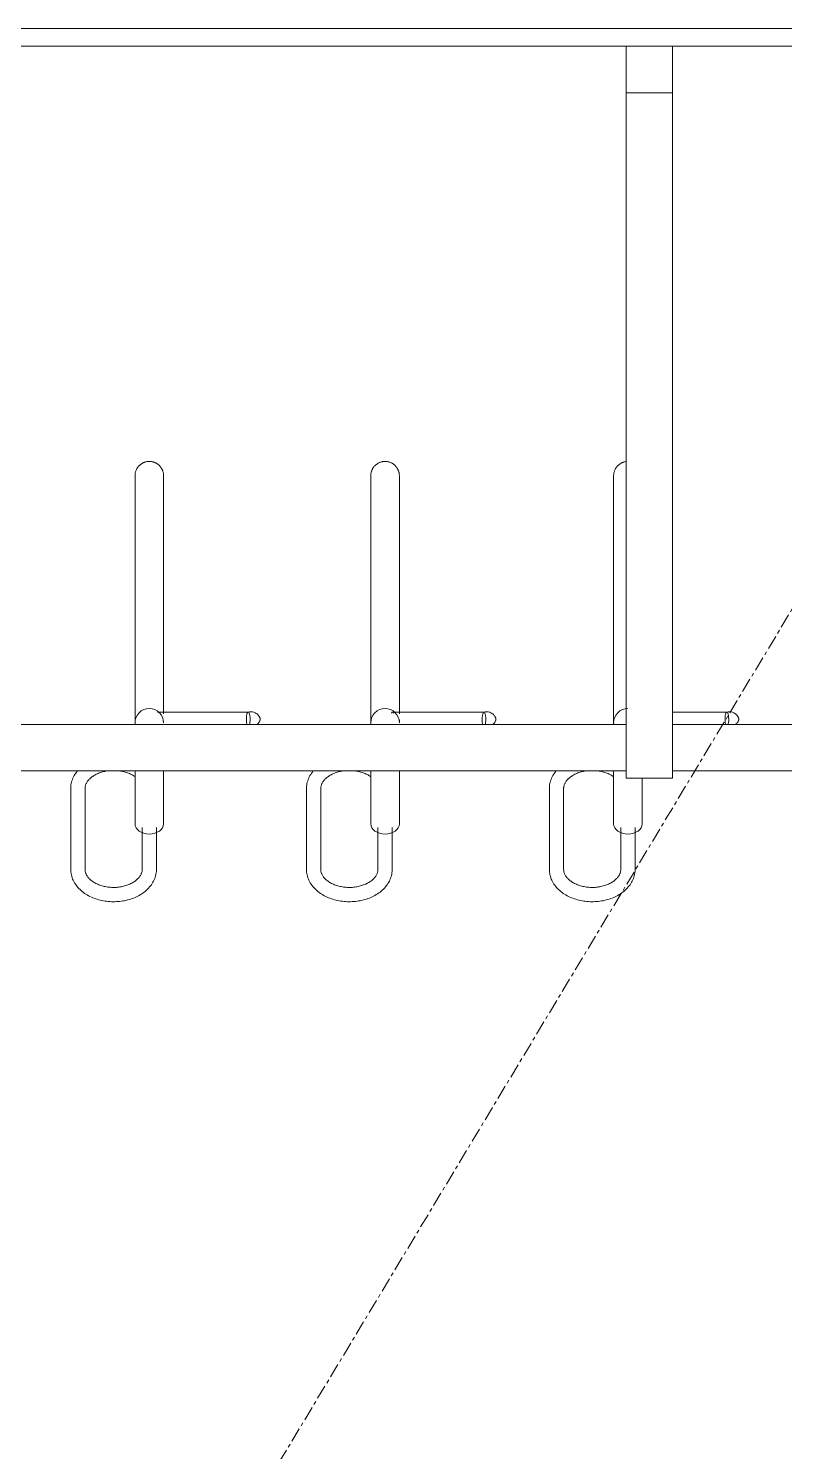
# Model space of a CAD drawing. Header units: inches. Extents: x 3268 to 7018, y 976 to 6708.
# Drawn here: x 4798.96 to 4825.42, y 3758.94 to 3808.77 of the extents above; entities that cross this region are included whole.
import ezdxf

# ---------------------------------------------------------------- set-up
doc = ezdxf.new("R2010")
doc.units = ezdxf.units.IN
doc.header["$MEASUREMENT"] = 0
doc.linetypes.add('Grid Line 1_2_', pattern=[0.875, 0.5, -0.125, 0.125, -0.125])
for name, color, linetype, lineweight in [('A-GENM', 13, 'Continuous', 9), ('A-WALL', 113, 'Continuous', 9), ('I-WALL', 2, 'Continuous', 9), ('S-GRID', 1, 'Continuous', 9)]:
    doc.layers.add(name, color=color, linetype=linetype, lineweight=lineweight)

# ---------------------------------------------------------------- blocks, each defined once
blk = doc.blocks.new('Bike File Wall - as Specified-6058706-Overall Retail Plan Opt 2')
at = {"layer": 'A-GENM'}
for p, q in [((4531.875, 3806.524), (4531.875, 3808.149)), ((4533.5, 3808.149), (4531.875, 3808.149)), ((4533.5, 3808.149), (4533.5, 3806.524)), ((4531.875, 3782.524), (4531.875, 3806.524)), ((4531.875, 3806.524), (4533.5, 3806.524)), ((4533.5, 3806.524), (4533.5, 3782.524)), ((4514.688, 3792.234), (4514.688, 3785.34)), ((4514.688, 3792.234), (4514.688, 3784.399)), ((4515.688, 3785.34), (4515.688, 3792.234)), ((4515.688, 3784.803), (4515.688, 3792.234)), ((4522.938, 3792.234), (4522.938, 3785.34)), ((4522.938, 3792.234), (4522.938, 3784.399)), ((4523.938, 3785.34), (4523.938, 3792.234)), ((4523.938, 3784.803), (4523.938, 3792.234)), ((4531.438, 3792.234), (4531.438, 3785.34)), ((4531.438, 3792.234), (4531.438, 3784.399)), ((4518.65, 3784.836), (4515.471, 3784.836)), ((4526.9, 3784.836), (4523.696, 3784.836)), ((4535.4, 3784.836), (4533.5, 3784.836)), ((4531.875, 3784.399), (4501.5, 3784.399)), ((4563.875, 3784.399), (4533.5, 3784.399)), ((4531.875, 3782.774), (4501.5, 3782.774)), ((4514.688, 3782.774), (4514.688, 3780.92)), ((4515.688, 3780.92), (4515.688, 3782.774)), ((4522.938, 3782.774), (4522.938, 3780.92)), ((4523.938, 3780.92), (4523.938, 3782.774)), ((4531.438, 3782.774), (4531.438, 3780.92)), ((4563.875, 3782.774), (4533.5, 3782.774)), ((4512.438, 3782.158), (4512.438, 3779.329)), ((4512.938, 3779.329), (4512.938, 3782.158)), ((4520.688, 3782.158), (4520.688, 3779.329)), ((4521.188, 3779.329), (4521.188, 3782.158)), ((4529.188, 3782.158), (4529.188, 3779.329)), ((4529.688, 3779.329), (4529.688, 3782.158)), ((4531.875, 3782.524), (4533.5, 3782.524)), ((4532.438, 3780.92), (4532.438, 3782.524)), ((4514.938, 3780.791), (4514.938, 3779.329)), ((4515.438, 3779.329), (4515.438, 3780.791)), ((4523.188, 3780.791), (4523.188, 3779.329)), ((4523.688, 3779.329), (4523.688, 3780.791)), ((4531.688, 3780.791), (4531.688, 3779.329)), ((4532.188, 3779.329), (4532.188, 3780.791))]:
    blk.add_line(p, q, dxfattribs=at)
at = {"layer": 'A-GENM', "flags": 128}
for points in [[(4514.688, 3793.113), (4514.688, 3793.133), (4514.689, 3793.153), (4514.691, 3793.173), (4514.694, 3793.192), (4514.698, 3793.212), (4514.702, 3793.232), (4514.707, 3793.251), (4514.713, 3793.27), (4514.72, 3793.289), (4514.727, 3793.307), (4514.735, 3793.326), (4514.744, 3793.344), (4514.754, 3793.361), (4514.764, 3793.378), (4514.775, 3793.395), (4514.787, 3793.411), (4514.799, 3793.427), (4514.812, 3793.442), (4514.825, 3793.457), (4514.839, 3793.471), (4514.854, 3793.485), (4514.869, 3793.498), (4514.885, 3793.511), (4514.901, 3793.522), (4514.918, 3793.533), (4514.935, 3793.544), (4514.952, 3793.554), (4514.97, 3793.563), (4514.988, 3793.571), (4515.007, 3793.579), (4515.025, 3793.586), (4515.044, 3793.592), (4515.064, 3793.597), (4515.083, 3793.602), (4515.103, 3793.605), (4515.123, 3793.608), (4515.143, 3793.611), (4515.162, 3793.612), (4515.182, 3793.613), (4515.202, 3793.613), (4515.222, 3793.612), (4515.242, 3793.61), (4515.262, 3793.607), (4515.282, 3793.604), (4515.301, 3793.6), (4515.321, 3793.595), (4515.34, 3793.589), (4515.359, 3793.583), (4515.378, 3793.575), (4515.396, 3793.567), (4515.414, 3793.559), (4515.432, 3793.549), (4515.449, 3793.539), (4515.466, 3793.528), (4515.482, 3793.517), (4515.498, 3793.505), (4515.513, 3793.492), (4515.528, 3793.479), (4515.543, 3793.465), (4515.557, 3793.45), (4515.57, 3793.435), (4515.582, 3793.42), (4515.594, 3793.404), (4515.606, 3793.387), (4515.616, 3793.37), (4515.626, 3793.353), (4515.636, 3793.335), (4515.644, 3793.317), (4515.652, 3793.299), (4515.659, 3793.28), (4515.665, 3793.261), (4515.671, 3793.242), (4515.676, 3793.223), (4515.68, 3793.203), (4515.683, 3793.183), (4515.685, 3793.163), (4515.687, 3793.144), (4515.688, 3793.124), (4515.688, 3793.113)], [(4522.938, 3793.113), (4522.938, 3793.133), (4522.939, 3793.153), (4522.941, 3793.173), (4522.944, 3793.192), (4522.948, 3793.212), (4522.952, 3793.232), (4522.957, 3793.251), (4522.963, 3793.27), (4522.97, 3793.289), (4522.977, 3793.307), (4522.985, 3793.326), (4522.994, 3793.344), (4523.004, 3793.361), (4523.014, 3793.378), (4523.025, 3793.395), (4523.037, 3793.411), (4523.049, 3793.427), (4523.062, 3793.442), (4523.075, 3793.457), (4523.089, 3793.471), (4523.104, 3793.485), (4523.119, 3793.498), (4523.135, 3793.511), (4523.151, 3793.522), (4523.168, 3793.533), (4523.185, 3793.544), (4523.202, 3793.554), (4523.22, 3793.563), (4523.238, 3793.571), (4523.257, 3793.579), (4523.275, 3793.586), (4523.294, 3793.592), (4523.314, 3793.597), (4523.333, 3793.602), (4523.353, 3793.605), (4523.373, 3793.608), (4523.393, 3793.611), (4523.412, 3793.612), (4523.432, 3793.613), (4523.452, 3793.613), (4523.472, 3793.612), (4523.492, 3793.61), (4523.512, 3793.607), (4523.532, 3793.604), (4523.551, 3793.6), (4523.571, 3793.595), (4523.59, 3793.589), (4523.609, 3793.583), (4523.628, 3793.575), (4523.646, 3793.567), (4523.664, 3793.559), (4523.682, 3793.549), (4523.699, 3793.539), (4523.716, 3793.528), (4523.732, 3793.517), (4523.748, 3793.505), (4523.763, 3793.492), (4523.778, 3793.479), (4523.793, 3793.465), (4523.807, 3793.45), (4523.82, 3793.435), (4523.832, 3793.42), (4523.844, 3793.404), (4523.856, 3793.387), (4523.866, 3793.37), (4523.876, 3793.353), (4523.886, 3793.335), (4523.894, 3793.317), (4523.902, 3793.299), (4523.909, 3793.28), (4523.915, 3793.261), (4523.921, 3793.242), (4523.926, 3793.223), (4523.93, 3793.203), (4523.933, 3793.183), (4523.935, 3793.163), (4523.937, 3793.144), (4523.938, 3793.124), (4523.938, 3793.113)], [(4531.438, 3793.113), (4531.438, 3793.133), (4531.439, 3793.153), (4531.441, 3793.173), (4531.444, 3793.192), (4531.448, 3793.212), (4531.452, 3793.232), (4531.457, 3793.251), (4531.463, 3793.27), (4531.47, 3793.289), (4531.477, 3793.307), (4531.485, 3793.326), (4531.494, 3793.344), (4531.504, 3793.361), (4531.514, 3793.378), (4531.525, 3793.395), (4531.537, 3793.411), (4531.549, 3793.427), (4531.562, 3793.442), (4531.575, 3793.457), (4531.589, 3793.471), (4531.604, 3793.485), (4531.619, 3793.498), (4531.635, 3793.511), (4531.651, 3793.522), (4531.668, 3793.533), (4531.685, 3793.544), (4531.702, 3793.554), (4531.72, 3793.563), (4531.738, 3793.571), (4531.757, 3793.579), (4531.775, 3793.586), (4531.794, 3793.592), (4531.814, 3793.597), (4531.833, 3793.602), (4531.853, 3793.605), (4531.873, 3793.608)], [(4514.688, 3792.234), (4514.688, 3792.317), (4514.688, 3792.397), (4514.688, 3792.473), (4514.688, 3792.545), (4514.688, 3792.613), (4514.688, 3792.677), (4514.688, 3792.738), (4514.688, 3792.794), (4514.688, 3792.845), (4514.688, 3792.893), (4514.688, 3792.936), (4514.688, 3792.974), (4514.688, 3793.008), (4514.688, 3793.037), (4514.688, 3793.061), (4514.688, 3793.081), (4514.688, 3793.096), (4514.688, 3793.106), (4514.688, 3793.112), (4514.688, 3793.113)], [(4514.688, 3793.113), (4514.688, 3793.11), (4514.688, 3793.103), (4514.688, 3793.091), (4514.688, 3793.074), (4514.688, 3793.053), (4514.688, 3793.027), (4514.688, 3792.996), (4514.688, 3792.96), (4514.688, 3792.92), (4514.688, 3792.876), (4514.688, 3792.827), (4514.688, 3792.774), (4514.688, 3792.716), (4514.688, 3792.654), (4514.688, 3792.589), (4514.688, 3792.519), (4514.688, 3792.445), (4514.688, 3792.368), (4514.688, 3792.287), (4514.688, 3792.234)], [(4515.688, 3792.234), (4515.688, 3792.317), (4515.688, 3792.397), (4515.688, 3792.473), (4515.688, 3792.545), (4515.688, 3792.613), (4515.688, 3792.677), (4515.688, 3792.738), (4515.688, 3792.794), (4515.688, 3792.845), (4515.688, 3792.893), (4515.688, 3792.936), (4515.688, 3792.974), (4515.688, 3793.008), (4515.688, 3793.037), (4515.688, 3793.061), (4515.688, 3793.081), (4515.688, 3793.096), (4515.688, 3793.106), (4515.688, 3793.112), (4515.688, 3793.113)], [(4515.688, 3793.113), (4515.688, 3793.11), (4515.688, 3793.103), (4515.688, 3793.091), (4515.688, 3793.074), (4515.688, 3793.053), (4515.688, 3793.027), (4515.688, 3792.996), (4515.688, 3792.96), (4515.688, 3792.92), (4515.688, 3792.876), (4515.688, 3792.827), (4515.688, 3792.774), (4515.688, 3792.716), (4515.688, 3792.654), (4515.688, 3792.589), (4515.688, 3792.519), (4515.688, 3792.445), (4515.688, 3792.368), (4515.688, 3792.287), (4515.688, 3792.234)], [(4522.938, 3792.234), (4522.938, 3792.317), (4522.938, 3792.397), (4522.938, 3792.473), (4522.938, 3792.545), (4522.938, 3792.613), (4522.938, 3792.677), (4522.938, 3792.738), (4522.938, 3792.794), (4522.938, 3792.845), (4522.938, 3792.893), (4522.938, 3792.936), (4522.938, 3792.974), (4522.938, 3793.008), (4522.938, 3793.037), (4522.938, 3793.061), (4522.938, 3793.081), (4522.938, 3793.096), (4522.938, 3793.106), (4522.938, 3793.112), (4522.938, 3793.113)], [(4522.938, 3793.113), (4522.938, 3793.11), (4522.938, 3793.103), (4522.938, 3793.091), (4522.938, 3793.074), (4522.938, 3793.053), (4522.938, 3793.027), (4522.938, 3792.996), (4522.938, 3792.96), (4522.938, 3792.92), (4522.938, 3792.876), (4522.938, 3792.827), (4522.938, 3792.774), (4522.938, 3792.716), (4522.938, 3792.654), (4522.938, 3792.589), (4522.938, 3792.519), (4522.938, 3792.445), (4522.938, 3792.368), (4522.938, 3792.287), (4522.938, 3792.234)], [(4523.938, 3792.234), (4523.938, 3792.317), (4523.938, 3792.397), (4523.938, 3792.473), (4523.938, 3792.545), (4523.938, 3792.613), (4523.938, 3792.677), (4523.938, 3792.738), (4523.938, 3792.794), (4523.938, 3792.845), (4523.938, 3792.893), (4523.938, 3792.936), (4523.938, 3792.974), (4523.938, 3793.008), (4523.938, 3793.037), (4523.938, 3793.061), (4523.938, 3793.081), (4523.938, 3793.096), (4523.938, 3793.106), (4523.938, 3793.112), (4523.938, 3793.113)], [(4523.938, 3793.113), (4523.938, 3793.11), (4523.938, 3793.103), (4523.938, 3793.091), (4523.938, 3793.074), (4523.938, 3793.053), (4523.938, 3793.027), (4523.938, 3792.996), (4523.938, 3792.96), (4523.938, 3792.92), (4523.938, 3792.876), (4523.938, 3792.827), (4523.938, 3792.774), (4523.938, 3792.716), (4523.938, 3792.654), (4523.938, 3792.589), (4523.938, 3792.519), (4523.938, 3792.445), (4523.938, 3792.368), (4523.938, 3792.287), (4523.938, 3792.234)], [(4531.438, 3792.234), (4531.438, 3792.317), (4531.438, 3792.397), (4531.438, 3792.473), (4531.438, 3792.545), (4531.438, 3792.613), (4531.438, 3792.677), (4531.438, 3792.738), (4531.438, 3792.794), (4531.438, 3792.845), (4531.438, 3792.893), (4531.438, 3792.936), (4531.438, 3792.974), (4531.438, 3793.008), (4531.438, 3793.037), (4531.438, 3793.061), (4531.438, 3793.081), (4531.438, 3793.096), (4531.438, 3793.106), (4531.438, 3793.112), (4531.438, 3793.113)], [(4531.438, 3793.113), (4531.438, 3793.11), (4531.438, 3793.103), (4531.438, 3793.091), (4531.438, 3793.074), (4531.438, 3793.053), (4531.438, 3793.027), (4531.438, 3792.996), (4531.438, 3792.96), (4531.438, 3792.92), (4531.438, 3792.876), (4531.438, 3792.827), (4531.438, 3792.774), (4531.438, 3792.716), (4531.438, 3792.654), (4531.438, 3792.589), (4531.438, 3792.519), (4531.438, 3792.445), (4531.438, 3792.368), (4531.438, 3792.287), (4531.438, 3792.234)], [(4514.688, 3784.521), (4514.688, 3784.547), (4514.688, 3784.578), (4514.688, 3784.613), (4514.688, 3784.653), (4514.688, 3784.698), (4514.688, 3784.747), (4514.688, 3784.8), (4514.688, 3784.858), (4514.688, 3784.919), (4514.688, 3784.985), (4514.688, 3785.055), (4514.688, 3785.128), (4514.688, 3785.206), (4514.688, 3785.287), (4514.688, 3785.34)], [(4515.688, 3785.34), (4515.688, 3785.257), (4515.688, 3785.177), (4515.688, 3785.101), (4515.688, 3785.029), (4515.688, 3784.961), (4515.688, 3784.896), (4515.688, 3784.836), (4515.688, 3784.78)], [(4522.938, 3784.698), (4522.938, 3784.747), (4522.938, 3784.8), (4522.938, 3784.858), (4522.938, 3784.919), (4522.938, 3784.985), (4522.938, 3785.055), (4522.938, 3785.128), (4522.938, 3785.206), (4522.938, 3785.287), (4522.938, 3785.34)], [(4523.938, 3785.34), (4523.938, 3785.257), (4523.938, 3785.177), (4523.938, 3785.101), (4523.938, 3785.029), (4523.938, 3784.961), (4523.938, 3784.896), (4523.938, 3784.836), (4523.938, 3784.78)], [(4531.438, 3784.521), (4531.438, 3784.547), (4531.438, 3784.578), (4531.438, 3784.613), (4531.438, 3784.653), (4531.438, 3784.698), (4531.438, 3784.747), (4531.438, 3784.8), (4531.438, 3784.858), (4531.438, 3784.919), (4531.438, 3784.985), (4531.438, 3785.055), (4531.438, 3785.128), (4531.438, 3785.206), (4531.438, 3785.287), (4531.438, 3785.34)], [(4518.646, 3784.835), (4518.696, 3784.846), (4518.75, 3784.848), (4518.802, 3784.842), (4518.851, 3784.83), (4518.893, 3784.812), (4518.929, 3784.792), (4518.957, 3784.77), (4518.98, 3784.75), (4518.998, 3784.731), (4519.013, 3784.713), (4519.024, 3784.698), (4519.033, 3784.684), (4519.04, 3784.671), (4519.045, 3784.66), (4519.05, 3784.65), (4519.054, 3784.642), (4519.057, 3784.634), (4519.059, 3784.627), (4519.061, 3784.622), (4519.062, 3784.616), (4519.064, 3784.612), (4519.065, 3784.608), (4519.066, 3784.604), (4519.066, 3784.601), (4519.067, 3784.598), (4519.067, 3784.596), (4519.068, 3784.594), (4519.068, 3784.593), (4519.068, 3784.591), (4519.068, 3784.59), (4519.068, 3784.589), (4519.068, 3784.588), (4519.068, 3784.588), (4519.069, 3784.587), (4519.069, 3784.587)], [(4526.896, 3784.835), (4526.946, 3784.846), (4527, 3784.848), (4527.052, 3784.842), (4527.101, 3784.83), (4527.143, 3784.812), (4527.179, 3784.792), (4527.207, 3784.77), (4527.23, 3784.75), (4527.248, 3784.731), (4527.263, 3784.713), (4527.274, 3784.698), (4527.283, 3784.684), (4527.29, 3784.671), (4527.295, 3784.66), (4527.3, 3784.65), (4527.304, 3784.642), (4527.307, 3784.634), (4527.309, 3784.627), (4527.311, 3784.622), (4527.312, 3784.616), (4527.314, 3784.612), (4527.315, 3784.608), (4527.316, 3784.604), (4527.316, 3784.601), (4527.317, 3784.598), (4527.317, 3784.596), (4527.318, 3784.594), (4527.318, 3784.593), (4527.318, 3784.591), (4527.318, 3784.59), (4527.318, 3784.589), (4527.318, 3784.588), (4527.318, 3784.588), (4527.319, 3784.587), (4527.319, 3784.587)], [(4535.396, 3784.835), (4535.446, 3784.846), (4535.5, 3784.848), (4535.552, 3784.842), (4535.601, 3784.83), (4535.643, 3784.812), (4535.679, 3784.792), (4535.707, 3784.77), (4535.73, 3784.75), (4535.748, 3784.731), (4535.763, 3784.713), (4535.774, 3784.698), (4535.783, 3784.684), (4535.79, 3784.671), (4535.795, 3784.66), (4535.8, 3784.65), (4535.804, 3784.642), (4535.807, 3784.634), (4535.809, 3784.627), (4535.811, 3784.622), (4535.812, 3784.616), (4535.814, 3784.612), (4535.815, 3784.608), (4535.816, 3784.604), (4535.816, 3784.601), (4535.817, 3784.598), (4535.817, 3784.596), (4535.818, 3784.594), (4535.818, 3784.593), (4535.818, 3784.591), (4535.818, 3784.59), (4535.818, 3784.589), (4535.818, 3784.588), (4535.818, 3784.588), (4535.819, 3784.587), (4535.819, 3784.587)], [(4514.693, 3784.391), (4514.69, 3784.41), (4514.689, 3784.43), (4514.688, 3784.45), (4514.688, 3784.461)], [(4518.957, 3784.402), (4518.98, 3784.422), (4518.998, 3784.441), (4519.013, 3784.459), (4519.024, 3784.474), (4519.033, 3784.488), (4519.04, 3784.501), (4519.045, 3784.512), (4519.05, 3784.522), (4519.054, 3784.53), (4519.057, 3784.538), (4519.059, 3784.545), (4519.061, 3784.551), (4519.062, 3784.556), (4519.064, 3784.56), (4519.065, 3784.564), (4519.066, 3784.568), (4519.066, 3784.571), (4519.067, 3784.574), (4519.067, 3784.576), (4519.068, 3784.578), (4519.068, 3784.58), (4519.068, 3784.581), (4519.068, 3784.582), (4519.068, 3784.583), (4519.068, 3784.584), (4519.068, 3784.585), (4519.069, 3784.585), (4519.069, 3784.585)], [(4523.938, 3784.566), (4523.938, 3784.537), (4523.938, 3784.512)], [(4527.207, 3784.402), (4527.23, 3784.422), (4527.248, 3784.441), (4527.263, 3784.459), (4527.274, 3784.474), (4527.283, 3784.488), (4527.29, 3784.501), (4527.295, 3784.512), (4527.3, 3784.522), (4527.304, 3784.53), (4527.307, 3784.538), (4527.309, 3784.545), (4527.311, 3784.551), (4527.312, 3784.556), (4527.314, 3784.56), (4527.315, 3784.564), (4527.316, 3784.568), (4527.316, 3784.571), (4527.317, 3784.574), (4527.317, 3784.576), (4527.318, 3784.578), (4527.318, 3784.58), (4527.318, 3784.581), (4527.318, 3784.582), (4527.318, 3784.583), (4527.318, 3784.584), (4527.318, 3784.585), (4527.319, 3784.585), (4527.319, 3784.585)], [(4531.443, 3784.391), (4531.44, 3784.41), (4531.439, 3784.43), (4531.438, 3784.45), (4531.438, 3784.461)], [(4535.707, 3784.402), (4535.73, 3784.422), (4535.748, 3784.441), (4535.763, 3784.459), (4535.774, 3784.474), (4535.783, 3784.488), (4535.79, 3784.501), (4535.795, 3784.512), (4535.8, 3784.522), (4535.804, 3784.53), (4535.807, 3784.538), (4535.809, 3784.545), (4535.811, 3784.551), (4535.812, 3784.556), (4535.814, 3784.56), (4535.815, 3784.564), (4535.816, 3784.568), (4535.816, 3784.571), (4535.817, 3784.574), (4535.817, 3784.576), (4535.818, 3784.578), (4535.818, 3784.58), (4535.818, 3784.581), (4535.818, 3784.582), (4535.818, 3784.583), (4535.818, 3784.584), (4535.818, 3784.585), (4535.819, 3784.585), (4535.819, 3784.585)], [(4512.676, 3782.775), (4512.644, 3782.736), (4512.614, 3782.695), (4512.586, 3782.653), (4512.56, 3782.61), (4512.537, 3782.566), (4512.515, 3782.521), (4512.497, 3782.475), (4512.48, 3782.428), (4512.466, 3782.38), (4512.455, 3782.332), (4512.447, 3782.283), (4512.441, 3782.234), (4512.438, 3782.184), (4512.438, 3782.158)], [(4512.938, 3782.158), (4512.938, 3782.179), (4512.94, 3782.2), (4512.943, 3782.222), (4512.948, 3782.243), (4512.953, 3782.264), (4512.96, 3782.286), (4512.968, 3782.308), (4512.978, 3782.33), (4512.989, 3782.352), (4513.001, 3782.374), (4513.015, 3782.396), (4513.03, 3782.418), (4513.047, 3782.44), (4513.066, 3782.461), (4513.086, 3782.483), (4513.107, 3782.504), (4513.13, 3782.525), (4513.155, 3782.546), (4513.181, 3782.566), (4513.208, 3782.586), (4513.237, 3782.605), (4513.268, 3782.623), (4513.299, 3782.641), (4513.332, 3782.658), (4513.366, 3782.674), (4513.401, 3782.689), (4513.437, 3782.703), (4513.474, 3782.717), (4513.512, 3782.729), (4513.551, 3782.741), (4513.591, 3782.751), (4513.631, 3782.76), (4513.672, 3782.768), (4513.714, 3782.775)], [(4514.181, 3782.772), (4514.222, 3782.764), (4514.263, 3782.756), (4514.303, 3782.746), (4514.343, 3782.735), (4514.381, 3782.724), (4514.419, 3782.711), (4514.455, 3782.697), (4514.491, 3782.682), (4514.526, 3782.667), (4514.559, 3782.65), (4514.591, 3782.633), (4514.622, 3782.615), (4514.652, 3782.596), (4514.68, 3782.577)], [(4520.926, 3782.775), (4520.894, 3782.736), (4520.864, 3782.695), (4520.836, 3782.653), (4520.81, 3782.61), (4520.787, 3782.566), (4520.765, 3782.521), (4520.747, 3782.475), (4520.73, 3782.428), (4520.716, 3782.38), (4520.705, 3782.332), (4520.697, 3782.283), (4520.691, 3782.234), (4520.688, 3782.184), (4520.688, 3782.158)], [(4521.188, 3782.158), (4521.188, 3782.179), (4521.19, 3782.2), (4521.193, 3782.222), (4521.198, 3782.243), (4521.203, 3782.264), (4521.21, 3782.286), (4521.218, 3782.308), (4521.228, 3782.33), (4521.239, 3782.352), (4521.251, 3782.374), (4521.265, 3782.396), (4521.28, 3782.418), (4521.297, 3782.44), (4521.316, 3782.461), (4521.336, 3782.483), (4521.357, 3782.504), (4521.38, 3782.525), (4521.405, 3782.546), (4521.431, 3782.566), (4521.458, 3782.586), (4521.487, 3782.605), (4521.518, 3782.623), (4521.549, 3782.641), (4521.582, 3782.658), (4521.616, 3782.674), (4521.651, 3782.689), (4521.687, 3782.703), (4521.724, 3782.717), (4521.762, 3782.729), (4521.801, 3782.741), (4521.841, 3782.751), (4521.881, 3782.76), (4521.922, 3782.768), (4521.964, 3782.775)], [(4522.431, 3782.772), (4522.472, 3782.764), (4522.513, 3782.756), (4522.553, 3782.746), (4522.593, 3782.735), (4522.631, 3782.724), (4522.669, 3782.711), (4522.705, 3782.697), (4522.741, 3782.682), (4522.776, 3782.667), (4522.809, 3782.65), (4522.841, 3782.633), (4522.872, 3782.615), (4522.902, 3782.596), (4522.93, 3782.577)], [(4529.426, 3782.775), (4529.394, 3782.736), (4529.364, 3782.695), (4529.336, 3782.653), (4529.31, 3782.61), (4529.287, 3782.566), (4529.265, 3782.521), (4529.247, 3782.475), (4529.23, 3782.428), (4529.216, 3782.38), (4529.205, 3782.332), (4529.197, 3782.283), (4529.191, 3782.234), (4529.188, 3782.184), (4529.188, 3782.158)], [(4529.688, 3782.158), (4529.688, 3782.179), (4529.69, 3782.2), (4529.693, 3782.222), (4529.698, 3782.243), (4529.703, 3782.264), (4529.71, 3782.286), (4529.718, 3782.308), (4529.728, 3782.33), (4529.739, 3782.352), (4529.751, 3782.374), (4529.765, 3782.396), (4529.78, 3782.418), (4529.797, 3782.44), (4529.816, 3782.461), (4529.836, 3782.483), (4529.857, 3782.504), (4529.88, 3782.525), (4529.905, 3782.546), (4529.931, 3782.566), (4529.958, 3782.586), (4529.987, 3782.605), (4530.018, 3782.623), (4530.049, 3782.641), (4530.082, 3782.658), (4530.116, 3782.674), (4530.151, 3782.689), (4530.187, 3782.703), (4530.224, 3782.717), (4530.262, 3782.729), (4530.301, 3782.741), (4530.341, 3782.751), (4530.381, 3782.76), (4530.422, 3782.768), (4530.464, 3782.775)], [(4530.931, 3782.772), (4530.972, 3782.764), (4531.013, 3782.756), (4531.053, 3782.746), (4531.093, 3782.735), (4531.131, 3782.724), (4531.169, 3782.711), (4531.205, 3782.697), (4531.241, 3782.682), (4531.276, 3782.667), (4531.309, 3782.65), (4531.341, 3782.633), (4531.372, 3782.615), (4531.402, 3782.596), (4531.43, 3782.577)], [(4512.438, 3779.329), (4512.439, 3779.28), (4512.443, 3779.231), (4512.45, 3779.182), (4512.46, 3779.133), (4512.472, 3779.085), (4512.487, 3779.037), (4512.505, 3778.991), (4512.525, 3778.945), (4512.547, 3778.901), (4512.572, 3778.857), (4512.599, 3778.814), (4512.628, 3778.773), (4512.659, 3778.733), (4512.692, 3778.694), (4512.727, 3778.656), (4512.763, 3778.62), (4512.801, 3778.585), (4512.841, 3778.552), (4512.883, 3778.52), (4512.925, 3778.489), (4512.97, 3778.46), (4513.015, 3778.432), (4513.062, 3778.406), (4513.11, 3778.381), (4513.159, 3778.358), (4513.209, 3778.336), (4513.26, 3778.316), (4513.312, 3778.297), (4513.365, 3778.28), (4513.419, 3778.264), (4513.473, 3778.25), (4513.528, 3778.238), (4513.583, 3778.227), (4513.639, 3778.218), (4513.695, 3778.21), (4513.752, 3778.204), (4513.808, 3778.2), (4513.865, 3778.197), (4513.922, 3778.196), (4513.98, 3778.196), (4514.037, 3778.198), (4514.093, 3778.201), (4514.15, 3778.207), (4514.206, 3778.214), (4514.263, 3778.222), (4514.318, 3778.232), (4514.373, 3778.244), (4514.428, 3778.257), (4514.482, 3778.271), (4514.535, 3778.288), (4514.587, 3778.306), (4514.639, 3778.325), (4514.69, 3778.346), (4514.739, 3778.368), (4514.788, 3778.392), (4514.835, 3778.418), (4514.882, 3778.445), (4514.927, 3778.473), (4514.97, 3778.503), (4515.012, 3778.534), (4515.053, 3778.567), (4515.092, 3778.601), (4515.13, 3778.637), (4515.165, 3778.674), (4515.199, 3778.712), (4515.231, 3778.751), (4515.261, 3778.792), (4515.29, 3778.834), (4515.315, 3778.877), (4515.339, 3778.921), (4515.36, 3778.966), (4515.379, 3779.012), (4515.395, 3779.059), (4515.409, 3779.107), (4515.42, 3779.155), (4515.429, 3779.204), (4515.435, 3779.253), (4515.437, 3779.303), (4515.438, 3779.329)], [(4514.938, 3779.329), (4514.937, 3779.308), (4514.935, 3779.287), (4514.932, 3779.266), (4514.928, 3779.244), (4514.923, 3779.223), (4514.916, 3779.201), (4514.908, 3779.179), (4514.898, 3779.157), (4514.887, 3779.135), (4514.875, 3779.113), (4514.861, 3779.091), (4514.845, 3779.069), (4514.828, 3779.047), (4514.81, 3779.026), (4514.79, 3779.004), (4514.768, 3778.983), (4514.745, 3778.962), (4514.721, 3778.941), (4514.695, 3778.921), (4514.667, 3778.901), (4514.638, 3778.882), (4514.608, 3778.864), (4514.577, 3778.846), (4514.544, 3778.829), (4514.51, 3778.813), (4514.475, 3778.798), (4514.439, 3778.784), (4514.401, 3778.77), (4514.363, 3778.758), (4514.325, 3778.747), (4514.285, 3778.736), (4514.244, 3778.727), (4514.203, 3778.719), (4514.162, 3778.712), (4514.12, 3778.706), (4514.078, 3778.702), (4514.035, 3778.699), (4513.992, 3778.696), (4513.949, 3778.696), (4513.907, 3778.696), (4513.864, 3778.697), (4513.821, 3778.7), (4513.778, 3778.704), (4513.736, 3778.709), (4513.695, 3778.715), (4513.653, 3778.723), (4513.613, 3778.731), (4513.572, 3778.741), (4513.533, 3778.752), (4513.495, 3778.763), (4513.457, 3778.776), (4513.42, 3778.79), (4513.385, 3778.805), (4513.35, 3778.821), (4513.317, 3778.837), (4513.284, 3778.854), (4513.253, 3778.872), (4513.224, 3778.891), (4513.196, 3778.91), (4513.169, 3778.93), (4513.144, 3778.951), (4513.12, 3778.971), (4513.097, 3778.993), (4513.076, 3779.014), (4513.057, 3779.036), (4513.039, 3779.058), (4513.023, 3779.08), (4513.008, 3779.102), (4512.995, 3779.124), (4512.983, 3779.146), (4512.973, 3779.167), (4512.964, 3779.189), (4512.957, 3779.211), (4512.95, 3779.233), (4512.945, 3779.254), (4512.942, 3779.275), (4512.939, 3779.297), (4512.938, 3779.318), (4512.938, 3779.329)], [(4520.688, 3779.329), (4520.689, 3779.28), (4520.693, 3779.231), (4520.7, 3779.182), (4520.71, 3779.133), (4520.722, 3779.085), (4520.737, 3779.037), (4520.755, 3778.991), (4520.775, 3778.945), (4520.797, 3778.901), (4520.822, 3778.857), (4520.849, 3778.814), (4520.878, 3778.773), (4520.909, 3778.733), (4520.942, 3778.694), (4520.977, 3778.656), (4521.013, 3778.62), (4521.051, 3778.585), (4521.091, 3778.552), (4521.133, 3778.52), (4521.175, 3778.489), (4521.22, 3778.46), (4521.265, 3778.432), (4521.312, 3778.406), (4521.36, 3778.381), (4521.409, 3778.358), (4521.459, 3778.336), (4521.51, 3778.316), (4521.562, 3778.297), (4521.615, 3778.28), (4521.669, 3778.264), (4521.723, 3778.25), (4521.778, 3778.238), (4521.833, 3778.227), (4521.889, 3778.218), (4521.945, 3778.21), (4522.002, 3778.204), (4522.058, 3778.2), (4522.115, 3778.197), (4522.172, 3778.196), (4522.23, 3778.196), (4522.287, 3778.198), (4522.343, 3778.201), (4522.4, 3778.207), (4522.456, 3778.214), (4522.513, 3778.222), (4522.568, 3778.232), (4522.623, 3778.244), (4522.678, 3778.257), (4522.732, 3778.271), (4522.785, 3778.288), (4522.837, 3778.306), (4522.889, 3778.325), (4522.94, 3778.346), (4522.989, 3778.368), (4523.038, 3778.392), (4523.085, 3778.418), (4523.132, 3778.445), (4523.177, 3778.473), (4523.22, 3778.503), (4523.262, 3778.534), (4523.303, 3778.567), (4523.342, 3778.601), (4523.38, 3778.637), (4523.415, 3778.674), (4523.449, 3778.712), (4523.481, 3778.751), (4523.511, 3778.792), (4523.54, 3778.834), (4523.565, 3778.877), (4523.589, 3778.921), (4523.61, 3778.966), (4523.629, 3779.012), (4523.645, 3779.059), (4523.659, 3779.107), (4523.67, 3779.155), (4523.679, 3779.204), (4523.685, 3779.253), (4523.687, 3779.303), (4523.688, 3779.329)], [(4523.188, 3779.329), (4523.187, 3779.308), (4523.185, 3779.287), (4523.182, 3779.266), (4523.178, 3779.244), (4523.173, 3779.223), (4523.166, 3779.201), (4523.158, 3779.179), (4523.148, 3779.157), (4523.137, 3779.135), (4523.125, 3779.113), (4523.111, 3779.091), (4523.095, 3779.069), (4523.078, 3779.047), (4523.06, 3779.026), (4523.04, 3779.004), (4523.018, 3778.983), (4522.995, 3778.962), (4522.971, 3778.941), (4522.945, 3778.921), (4522.917, 3778.901), (4522.888, 3778.882), (4522.858, 3778.864), (4522.827, 3778.846), (4522.794, 3778.829), (4522.76, 3778.813), (4522.725, 3778.798), (4522.689, 3778.784), (4522.651, 3778.77), (4522.613, 3778.758), (4522.575, 3778.747), (4522.535, 3778.736), (4522.494, 3778.727), (4522.453, 3778.719), (4522.412, 3778.712), (4522.37, 3778.706), (4522.328, 3778.702), (4522.285, 3778.699), (4522.242, 3778.696), (4522.199, 3778.696), (4522.157, 3778.696), (4522.114, 3778.697), (4522.071, 3778.7), (4522.028, 3778.704), (4521.986, 3778.709), (4521.945, 3778.715), (4521.903, 3778.723), (4521.863, 3778.731), (4521.822, 3778.741), (4521.783, 3778.752), (4521.745, 3778.763), (4521.707, 3778.776), (4521.67, 3778.79), (4521.635, 3778.805), (4521.6, 3778.821), (4521.567, 3778.837), (4521.534, 3778.854), (4521.503, 3778.872), (4521.474, 3778.891), (4521.446, 3778.91), (4521.419, 3778.93), (4521.394, 3778.951), (4521.37, 3778.971), (4521.347, 3778.993), (4521.326, 3779.014), (4521.307, 3779.036), (4521.289, 3779.058), (4521.273, 3779.08), (4521.258, 3779.102), (4521.245, 3779.124), (4521.233, 3779.146), (4521.223, 3779.167), (4521.214, 3779.189), (4521.207, 3779.211), (4521.2, 3779.233), (4521.195, 3779.254), (4521.192, 3779.275), (4521.189, 3779.297), (4521.188, 3779.318), (4521.188, 3779.329)], [(4529.188, 3779.329), (4529.189, 3779.28), (4529.193, 3779.231), (4529.2, 3779.182), (4529.21, 3779.133), (4529.222, 3779.085), (4529.237, 3779.037), (4529.255, 3778.991), (4529.275, 3778.945), (4529.297, 3778.901), (4529.322, 3778.857), (4529.349, 3778.814), (4529.378, 3778.773), (4529.409, 3778.733), (4529.442, 3778.694), (4529.477, 3778.656), (4529.513, 3778.62), (4529.551, 3778.585), (4529.591, 3778.552), (4529.633, 3778.52), (4529.675, 3778.489), (4529.72, 3778.46), (4529.765, 3778.432), (4529.812, 3778.406), (4529.86, 3778.381), (4529.909, 3778.358), (4529.959, 3778.336), (4530.01, 3778.316), (4530.062, 3778.297), (4530.115, 3778.28), (4530.169, 3778.264), (4530.223, 3778.25), (4530.278, 3778.238), (4530.333, 3778.227), (4530.389, 3778.218), (4530.445, 3778.21), (4530.502, 3778.204), (4530.558, 3778.2), (4530.615, 3778.197), (4530.672, 3778.196), (4530.73, 3778.196), (4530.787, 3778.198), (4530.843, 3778.201), (4530.9, 3778.207), (4530.956, 3778.214), (4531.013, 3778.222), (4531.068, 3778.232), (4531.123, 3778.244), (4531.178, 3778.257), (4531.232, 3778.271), (4531.285, 3778.288), (4531.337, 3778.306), (4531.389, 3778.325), (4531.44, 3778.346), (4531.489, 3778.368), (4531.538, 3778.392), (4531.585, 3778.418), (4531.632, 3778.445), (4531.677, 3778.473), (4531.72, 3778.503), (4531.762, 3778.534), (4531.803, 3778.567), (4531.842, 3778.601), (4531.88, 3778.637), (4531.915, 3778.674), (4531.949, 3778.712), (4531.981, 3778.751), (4532.011, 3778.792), (4532.04, 3778.834), (4532.065, 3778.877), (4532.089, 3778.921), (4532.11, 3778.966), (4532.129, 3779.012), (4532.145, 3779.059), (4532.159, 3779.107), (4532.17, 3779.155), (4532.179, 3779.204), (4532.185, 3779.253), (4532.187, 3779.303), (4532.188, 3779.329)], [(4531.688, 3779.329), (4531.687, 3779.308), (4531.685, 3779.287), (4531.682, 3779.266), (4531.678, 3779.244), (4531.673, 3779.223), (4531.666, 3779.201), (4531.658, 3779.179), (4531.648, 3779.157), (4531.637, 3779.135), (4531.625, 3779.113), (4531.611, 3779.091), (4531.595, 3779.069), (4531.578, 3779.047), (4531.56, 3779.026), (4531.54, 3779.004), (4531.518, 3778.983), (4531.495, 3778.962), (4531.471, 3778.941), (4531.445, 3778.921), (4531.417, 3778.901), (4531.388, 3778.882), (4531.358, 3778.864), (4531.327, 3778.846), (4531.294, 3778.829), (4531.26, 3778.813), (4531.225, 3778.798), (4531.189, 3778.784), (4531.151, 3778.77), (4531.113, 3778.758), (4531.075, 3778.747), (4531.035, 3778.736), (4530.994, 3778.727), (4530.953, 3778.719), (4530.912, 3778.712), (4530.87, 3778.706), (4530.828, 3778.702), (4530.785, 3778.699), (4530.742, 3778.696), (4530.699, 3778.696), (4530.657, 3778.696), (4530.614, 3778.697), (4530.571, 3778.7), (4530.528, 3778.704), (4530.486, 3778.709), (4530.445, 3778.715), (4530.403, 3778.723), (4530.363, 3778.731), (4530.322, 3778.741), (4530.283, 3778.752), (4530.245, 3778.763), (4530.207, 3778.776), (4530.17, 3778.79), (4530.135, 3778.805), (4530.1, 3778.821), (4530.067, 3778.837), (4530.034, 3778.854), (4530.003, 3778.872), (4529.974, 3778.891), (4529.946, 3778.91), (4529.919, 3778.93), (4529.894, 3778.951), (4529.87, 3778.971), (4529.847, 3778.993), (4529.826, 3779.014), (4529.807, 3779.036), (4529.789, 3779.058), (4529.773, 3779.08), (4529.758, 3779.102), (4529.745, 3779.124), (4529.733, 3779.146), (4529.723, 3779.167), (4529.714, 3779.189), (4529.707, 3779.211), (4529.7, 3779.233), (4529.695, 3779.254), (4529.692, 3779.275), (4529.689, 3779.297), (4529.688, 3779.318), (4529.688, 3779.329)]]:
    blk.add_lwpolyline(points, dxfattribs=at)
at = {"layer": 'A-GENM'}
for centre, start in [((4515.188, 3784.461), 0), ((4523.438, 3784.461), 0), ((4531.938, 3784.461), 90)]:
    blk.add_arc(centre, 0.5, start, 180, dxfattribs=at)
for centre, major_axis, ratio, start_param, end_param in [((4518.65, 3784.586), (0, 0.25), 0.258819, 4.712389, 7.853982), ((4523.696, 3784.586), (0, 0.25), 0.258819, 5.759587, 6.806784), ((4526.9, 3784.586), (0, 0.25), 0.258819, 4.712389, 7.853982), ((4535.4, 3784.586), (0, 0.25), 0.258819, 4.712389, 7.853982), ((4518.65, 3784.586), (0, 0.25), 0.258819, 1.570796, 2.477696), ((4518.65, 3784.586), (0, 0.25), 0.258819, 3.805489, 4.712389), ((4526.9, 3784.586), (0, 0.25), 0.258819, 1.570796, 2.477696), ((4526.9, 3784.586), (0, 0.25), 0.258819, 3.805489, 4.712389), ((4535.4, 3784.586), (0, 0.25), 0.258819, 1.570796, 2.477696), ((4535.4, 3784.586), (0, 0.25), 0.258819, 3.805489, 4.712389), ((4515.188, 3780.92), (0.5, 0), 0.707107, 3.141593, 6.283185), ((4523.438, 3780.92), (0.5, 0), 0.707107, 3.141593, 6.283185), ((4531.938, 3780.92), (0.5, 0), 0.707107, 3.141593, 6.283185)]:
    blk.add_ellipse(centre, major_axis=major_axis, ratio=ratio, start_param=start_param, end_param=end_param, dxfattribs=at)

msp = doc.modelspace()

# ---------------------------------------------------------------- linework, layer by layer
at = {"layer": 'A-WALL'}
msp.add_line((4879, 3808.774), (4772.625, 3808.774), dxfattribs=at)
at = {"layer": 'I-WALL', "lineweight": 15}
for p, q in [((4789.5, 3808.149), (4819.875, 3808.149)), ((4821.5, 3808.149), (4851.875, 3808.149))]:
    msp.add_line(p, q, dxfattribs=at)
at = {"layer": 'S-GRID', "linetype": 'Grid Line 1_2_'}
msp.add_line((6135.173, 5967.798), (4619.276, 3444.923), dxfattribs=at)

# ---------------------------------------------------------------- block references
at = {"layer": 'A-GENM'}
msp.add_blockref('Bike File Wall - as Specified-6058706-Overall Retail Plan Opt 2', (288, 0), dxfattribs=at)

doc.saveas('drawing.dxf')
